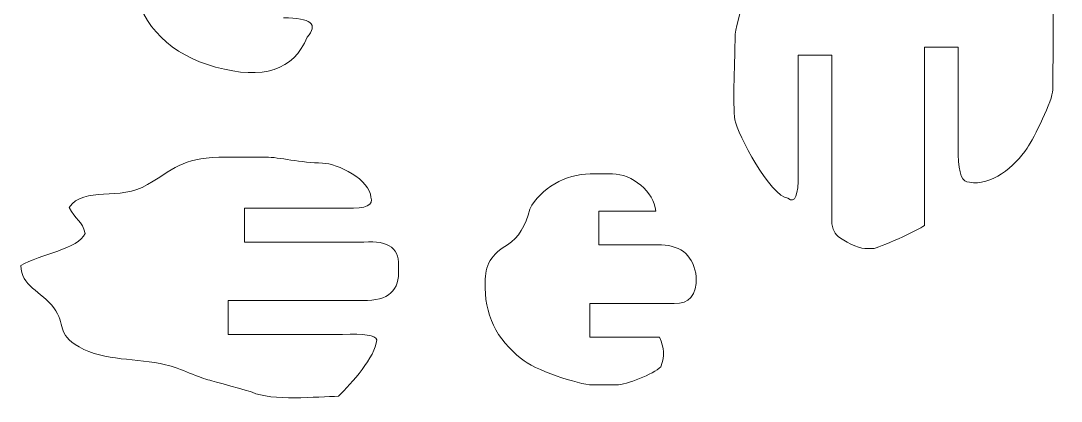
# Model space of a CAD drawing. Header units: inches. Extents: x -9.9 to 9.9, y -6.5 to 6.6.
# Drawn here: x -6.898 to -3.431, y -6.337 to -5.069 of the extents above; entities that cross this region are included whole.
import ezdxf

# ---------------------------------------------------------------- set-up
doc = ezdxf.new("R2010")
doc.units = ezdxf.units.IN
doc.header["$MEASUREMENT"] = 0
doc.layers.add('Layer 1', color=7, linetype='Continuous')

msp = doc.modelspace()

# ---------------------------------------------------------------- linework, layer by layer
at = {"layer": 'Layer 1', "color": 1, "lineweight": 9}
for points, knots in [([(-3.7372, -5.6069), (-3.6653, -5.6205), (-3.5865, -5.5563), (-3.5444, -5.493), (-3.5444, -5.493), (-3.5221, -5.4596), (-3.4591, -5.3324), (-3.4591, -5.2987), (-3.4591, -5.2987), (-3.4591, -5.2987), (-3.4571, -4.9499), (-3.4571, -4.9499), (-3.4571, -4.9499), (-3.4571, -4.9499), (-3.4725, -4.8229), (-3.4725, -4.8229), (-3.4725, -4.8229), (-3.4725, -4.8229), (-3.4725, -4.6888), (-3.4725, -4.6888), (-3.4725, -4.6888), (-3.4725, -4.6768), (-3.4593, -4.4215), (-3.4591, -4.4208), (-3.4591, -4.4208), (-3.4494, -4.3888), (-3.4411, -4.4112), (-3.4318, -4.3538), (-3.4318, -4.3538), (-3.4284, -4.333), (-3.4257, -4.3054), (-3.4166, -4.2868), (-3.4166, -4.2868), (-3.4085, -4.2701), (-3.381, -4.1735), (-3.3761, -4.1527), (-3.3761, -4.1527), (-3.3686, -4.1205), (-3.3453, -4.0383), (-3.3451, -4.0187), (-3.3451, -4.0187), (-3.345, -4.0163), (-3.3185, -3.8905), (-3.3165, -3.8847), (-3.3165, -3.8847), (-3.2948, -3.8199), (-3.1811, -3.6552), (-3.1776, -3.6099), (-3.1776, -3.6099), (-3.2433, -3.4497), (-3.373, -3.5727), (-3.3719, -3.2279), (-3.3719, -3.2279), (-3.3716, -3.1054), (-3.4154, -3.1049), (-3.4859, -3.0535)], [0, 0, 0, 0, 0.071429, 0.071429, 0.071429, 0.071429, 0.142857, 0.142857, 0.142857, 0.142857, 0.214286, 0.214286, 0.214286, 0.214286, 0.285714, 0.285714, 0.285714, 0.285714, 0.357143, 0.357143, 0.357143, 0.357143, 0.428571, 0.428571, 0.428571, 0.428571, 0.5, 0.5, 0.5, 0.5, 0.571429, 0.571429, 0.571429, 0.571429, 0.642857, 0.642857, 0.642857, 0.642857, 0.714286, 0.714286, 0.714286, 0.714286, 0.785714, 0.785714, 0.785714, 0.785714, 0.857143, 0.857143, 0.857143, 0.857143, 0.928571, 0.928571, 0.928571, 0.928571, 1, 1, 1, 1]), ([(-6.0224, -5.059), (-5.9312, -5.0586), (-5.9052, -5.0801), (-5.9442, -5.1236), (-5.9442, -5.1236), (-5.9885, -5.2334), (-6.0901, -5.2665), (-6.2489, -5.223), (-6.2489, -5.223), (-6.3993, -5.1814), (-6.4911, -5.0904), (-6.5243, -4.9501), (-6.5243, -4.9501), (-6.5406, -4.8818), (-6.5087, -4.7655), (-6.4286, -4.6011), (-6.4286, -4.6011), (-6.3551, -4.4998), (-6.2828, -4.4556), (-6.2118, -4.4686), (-6.2118, -4.4686), (-6.0849, -4.4601), (-6.0113, -4.4894), (-5.9911, -4.5563), (-5.9911, -4.5563), (-5.9755, -4.6095), (-5.9963, -4.6369), (-6.0536, -4.6384)], [0, 0, 0, 0, 0.142857, 0.142857, 0.142857, 0.142857, 0.285714, 0.285714, 0.285714, 0.285714, 0.428571, 0.428571, 0.428571, 0.428571, 0.571429, 0.571429, 0.571429, 0.571429, 0.714286, 0.714286, 0.714286, 0.714286, 0.857143, 0.857143, 0.857143, 0.857143, 1, 1, 1, 1]), ([(-4.2527, -4.5778), (-4.3145, -4.6395), (-4.4095, -4.7755), (-4.4368, -4.8497), (-4.4368, -4.8497), (-4.4562, -4.9021), (-4.5181, -5.0734), (-4.518, -5.1244), (-4.518, -5.1244), (-4.5178, -5.1853), (-4.5265, -5.3509), (-4.5185, -5.3992), (-4.5185, -5.3992), (-4.5108, -5.4456), (-4.3998, -5.6548), (-4.3419, -5.6605)], [0, 0, 0, 0, 0.25, 0.25, 0.25, 0.25, 0.5, 0.5, 0.5, 0.5, 0.75, 0.75, 0.75, 0.75, 1, 1, 1, 1]), ([(-3.7744, -5.5154), (-3.7744, -5.5154), (-3.7744, -5.1561), (-3.7744, -5.1561), (-3.7744, -5.1561), (-3.7744, -5.1561), (-3.887, -5.1561), (-3.887, -5.1561), (-3.887, -5.1561), (-3.887, -5.1561), (-3.887, -5.7514), (-3.887, -5.7514)], [0, 0, 0, 0, 0.333333, 0.333333, 0.333333, 0.333333, 0.666667, 0.666667, 0.666667, 0.666667, 1, 1, 1, 1]), ([(-4.1954, -5.726), (-4.1954, -5.726), (-4.1954, -5.1833), (-4.1954, -5.1833), (-4.1954, -5.1833), (-4.1954, -5.1833), (-4.308, -5.1833), (-4.308, -5.1833), (-4.308, -5.1833), (-4.308, -5.1833), (-4.308, -5.5795), (-4.308, -5.5795)], [0, 0, 0, 0, 0.333333, 0.333333, 0.333333, 0.333333, 0.666667, 0.666667, 0.666667, 0.666667, 1, 1, 1, 1]), ([(-5.732, -5.6572), (-5.732, -5.5995), (-5.844, -5.5439), (-5.8929, -5.5432), (-5.8929, -5.5432), (-5.963, -5.5422), (-6.0404, -5.5232), (-6.0805, -5.5232), (-6.0805, -5.5232), (-6.0805, -5.5232), (-6.2146, -5.5232), (-6.2146, -5.5232), (-6.2146, -5.5232), (-6.3501, -5.5232), (-6.3735, -5.5516), (-6.4759, -5.615), (-6.4759, -5.615), (-6.5666, -5.671), (-6.6879, -5.6192), (-6.7373, -5.6907), (-6.7373, -5.6907), (-6.7166, -5.7332), (-6.6928, -5.7349), (-6.6837, -5.7778), (-6.6837, -5.7778), (-6.7057, -5.8299), (-6.8344, -5.8468), (-6.8982, -5.885)], [0, 0, 0, 0, 0.142857, 0.142857, 0.142857, 0.142857, 0.285714, 0.285714, 0.285714, 0.285714, 0.428571, 0.428571, 0.428571, 0.428571, 0.571429, 0.571429, 0.571429, 0.571429, 0.714286, 0.714286, 0.714286, 0.714286, 0.857143, 0.857143, 0.857143, 0.857143, 1, 1, 1, 1]), ([(-4.782, -5.703), (-4.787, -5.6384), (-4.8622, -5.5791), (-4.9267, -5.5791), (-4.9267, -5.5791), (-4.9267, -5.5791), (-5.0004, -5.5791), (-5.0004, -5.5791), (-5.0004, -5.5791), (-5.0827, -5.5791), (-5.1659, -5.6271), (-5.202, -5.6968), (-5.202, -5.6968), (-5.215, -5.752), (-5.2397, -5.7916), (-5.2762, -5.8157)], [0, 0, 0, 0, 0.25, 0.25, 0.25, 0.25, 0.5, 0.5, 0.5, 0.5, 0.75, 0.75, 0.75, 0.75, 1, 1, 1, 1]), ([(-5.8119, -5.6939), (-5.8119, -5.6939), (-6.1526, -5.6939), (-6.1526, -5.6939), (-6.1526, -5.6939), (-6.1526, -5.6939), (-6.1526, -5.8064), (-6.1526, -5.8064), (-6.1526, -5.8064), (-6.1526, -5.8064), (-5.9691, -5.8064), (-5.9691, -5.8064)], [0, 0, 0, 0, 0.333333, 0.333333, 0.333333, 0.333333, 0.666667, 0.666667, 0.666667, 0.666667, 1, 1, 1, 1]), ([(-4.782, -5.703), (-4.782, -5.703), (-4.9724, -5.703), (-4.9724, -5.703), (-4.9724, -5.703), (-4.9724, -5.703), (-4.9724, -5.8156), (-4.9724, -5.8156), (-4.9724, -5.8156), (-4.9724, -5.8156), (-4.7635, -5.8156), (-4.7635, -5.8156)], [0, 0, 0, 0, 0.333333, 0.333333, 0.333333, 0.333333, 0.666667, 0.666667, 0.666667, 0.666667, 1, 1, 1, 1]), ([(-4.1744, -5.7879), (-4.1559, -5.8024), (-4.1087, -5.8281), (-4.0857, -5.8281), (-4.0857, -5.8281), (-4.0857, -5.8281), (-4.0589, -5.8281), (-4.0589, -5.8281), (-4.0589, -5.8281), (-4.0426, -5.8281), (-3.9053, -5.7659), (-3.887, -5.7515)], [0, 0, 0, 0, 0.333333, 0.333333, 0.333333, 0.333333, 0.666667, 0.666667, 0.666667, 0.666667, 1, 1, 1, 1]), ([(-5.7545, -5.8064), (-5.6711, -5.8), (-5.6329, -5.8299), (-5.6399, -5.8962), (-5.6399, -5.8962), (-5.6342, -5.9675), (-5.6737, -6.0027), (-5.7584, -6.0019)], [0, 0, 0, 0, 0.5, 0.5, 0.5, 0.5, 1, 1, 1, 1]), ([(-5.2762, -5.8157), (-5.3283, -5.8443), (-5.353, -5.8858), (-5.3504, -5.9404), (-5.3504, -5.9404), (-5.3543, -6.0463), (-5.314, -6.1315), (-5.2293, -6.1959)], [0, 0, 0, 0, 0.5, 0.5, 0.5, 0.5, 1, 1, 1, 1]), ([(-4.7208, -6.011), (-4.6707, -6.0138), (-4.6462, -5.9844), (-4.6473, -5.9228), (-4.6473, -5.9228), (-4.6554, -5.8546), (-4.6941, -5.8188), (-4.7635, -5.8156)], [0, 0, 0, 0, 0.5, 0.5, 0.5, 0.5, 1, 1, 1, 1]), ([(-5.7119, -6.133), (-5.7162, -6.1889), (-5.796, -6.2774), (-5.8393, -6.3206), (-5.8393, -6.3206), (-5.9084, -6.3221), (-6.0638, -6.3372), (-6.1274, -6.3072), (-6.1274, -6.3072), (-6.1306, -6.3058), (-6.2655, -6.2674), (-6.2682, -6.2669), (-6.2682, -6.2669), (-6.2989, -6.2618), (-6.3681, -6.2265), (-6.4156, -6.2154), (-6.4156, -6.2154), (-6.5123, -6.1928), (-6.6186, -6.2045), (-6.7038, -6.156), (-6.7038, -6.156), (-6.7803, -6.1126), (-6.7469, -6.0809), (-6.7883, -6.0258), (-6.7883, -6.0258), (-6.8295, -5.9711), (-6.8982, -5.9518), (-6.8982, -5.885)], [0, 0, 0, 0, 0.142857, 0.142857, 0.142857, 0.142857, 0.285714, 0.285714, 0.285714, 0.285714, 0.428571, 0.428571, 0.428571, 0.428571, 0.571429, 0.571429, 0.571429, 0.571429, 0.714286, 0.714286, 0.714286, 0.714286, 0.857143, 0.857143, 0.857143, 0.857143, 1, 1, 1, 1]), ([(-5.7584, -6.0019), (-5.7584, -6.0019), (-6.2071, -6.0019), (-6.2071, -6.0019), (-6.2071, -6.0019), (-6.2071, -6.0019), (-6.2071, -6.1144), (-6.2071, -6.1144), (-6.2071, -6.1144), (-6.2071, -6.1144), (-5.8264, -6.1144), (-5.8264, -6.1144)], [0, 0, 0, 0, 0.333333, 0.333333, 0.333333, 0.333333, 0.666667, 0.666667, 0.666667, 0.666667, 1, 1, 1, 1]), ([(-4.7208, -6.011), (-4.7208, -6.011), (-5.0016, -6.011), (-5.0016, -6.011), (-5.0016, -6.011), (-5.0016, -6.011), (-5.0016, -6.1236), (-5.0016, -6.1236), (-5.0016, -6.1236), (-5.0016, -6.1236), (-4.7697, -6.1236), (-4.7697, -6.1236)], [0, 0, 0, 0, 0.333333, 0.333333, 0.333333, 0.333333, 0.666667, 0.666667, 0.666667, 0.666667, 1, 1, 1, 1]), ([(-4.7697, -6.1236), (-4.7545, -6.1616), (-4.7506, -6.1833), (-4.7658, -6.2225), (-4.7658, -6.2225), (-4.7907, -6.2467), (-4.8803, -6.2828), (-4.9133, -6.2828), (-4.9133, -6.2828), (-4.9133, -6.2828), (-4.9937, -6.2828), (-4.9937, -6.2828), (-4.9937, -6.2828), (-5.0372, -6.2828), (-5.1919, -6.2312), (-5.2293, -6.1959)], [0, 0, 0, 0, 0.25, 0.25, 0.25, 0.25, 0.5, 0.5, 0.5, 0.5, 0.75, 0.75, 0.75, 0.75, 1, 1, 1, 1])]:
    msp.add_open_spline(points, degree=3, knots=knots, dxfattribs=at)
for points in [[(-3.7372, -5.6069), (-3.7606, -5.609), (-3.773, -5.5785), (-3.7744, -5.5155)], [(-4.3419, -5.6605), (-4.3177, -5.6787), (-4.3064, -5.6517), (-4.308, -5.5795)], [(-5.732, -5.6572), (-5.7206, -5.6829), (-5.7472, -5.6951), (-5.8119, -5.6939)], [(-4.1744, -5.7879), (-4.1898, -5.7755), (-4.1969, -5.7548), (-4.1954, -5.726)], [(-5.9691, -5.8064), (-5.9691, -5.8064), (-5.7545, -5.8064), (-5.7545, -5.8064)], [(-5.8264, -6.1144), (-5.7539, -6.1109), (-5.7157, -6.1171), (-5.7119, -6.133)]]:
    msp.add_open_spline(points, degree=3, dxfattribs=at)

doc.saveas('drawing.dxf')
